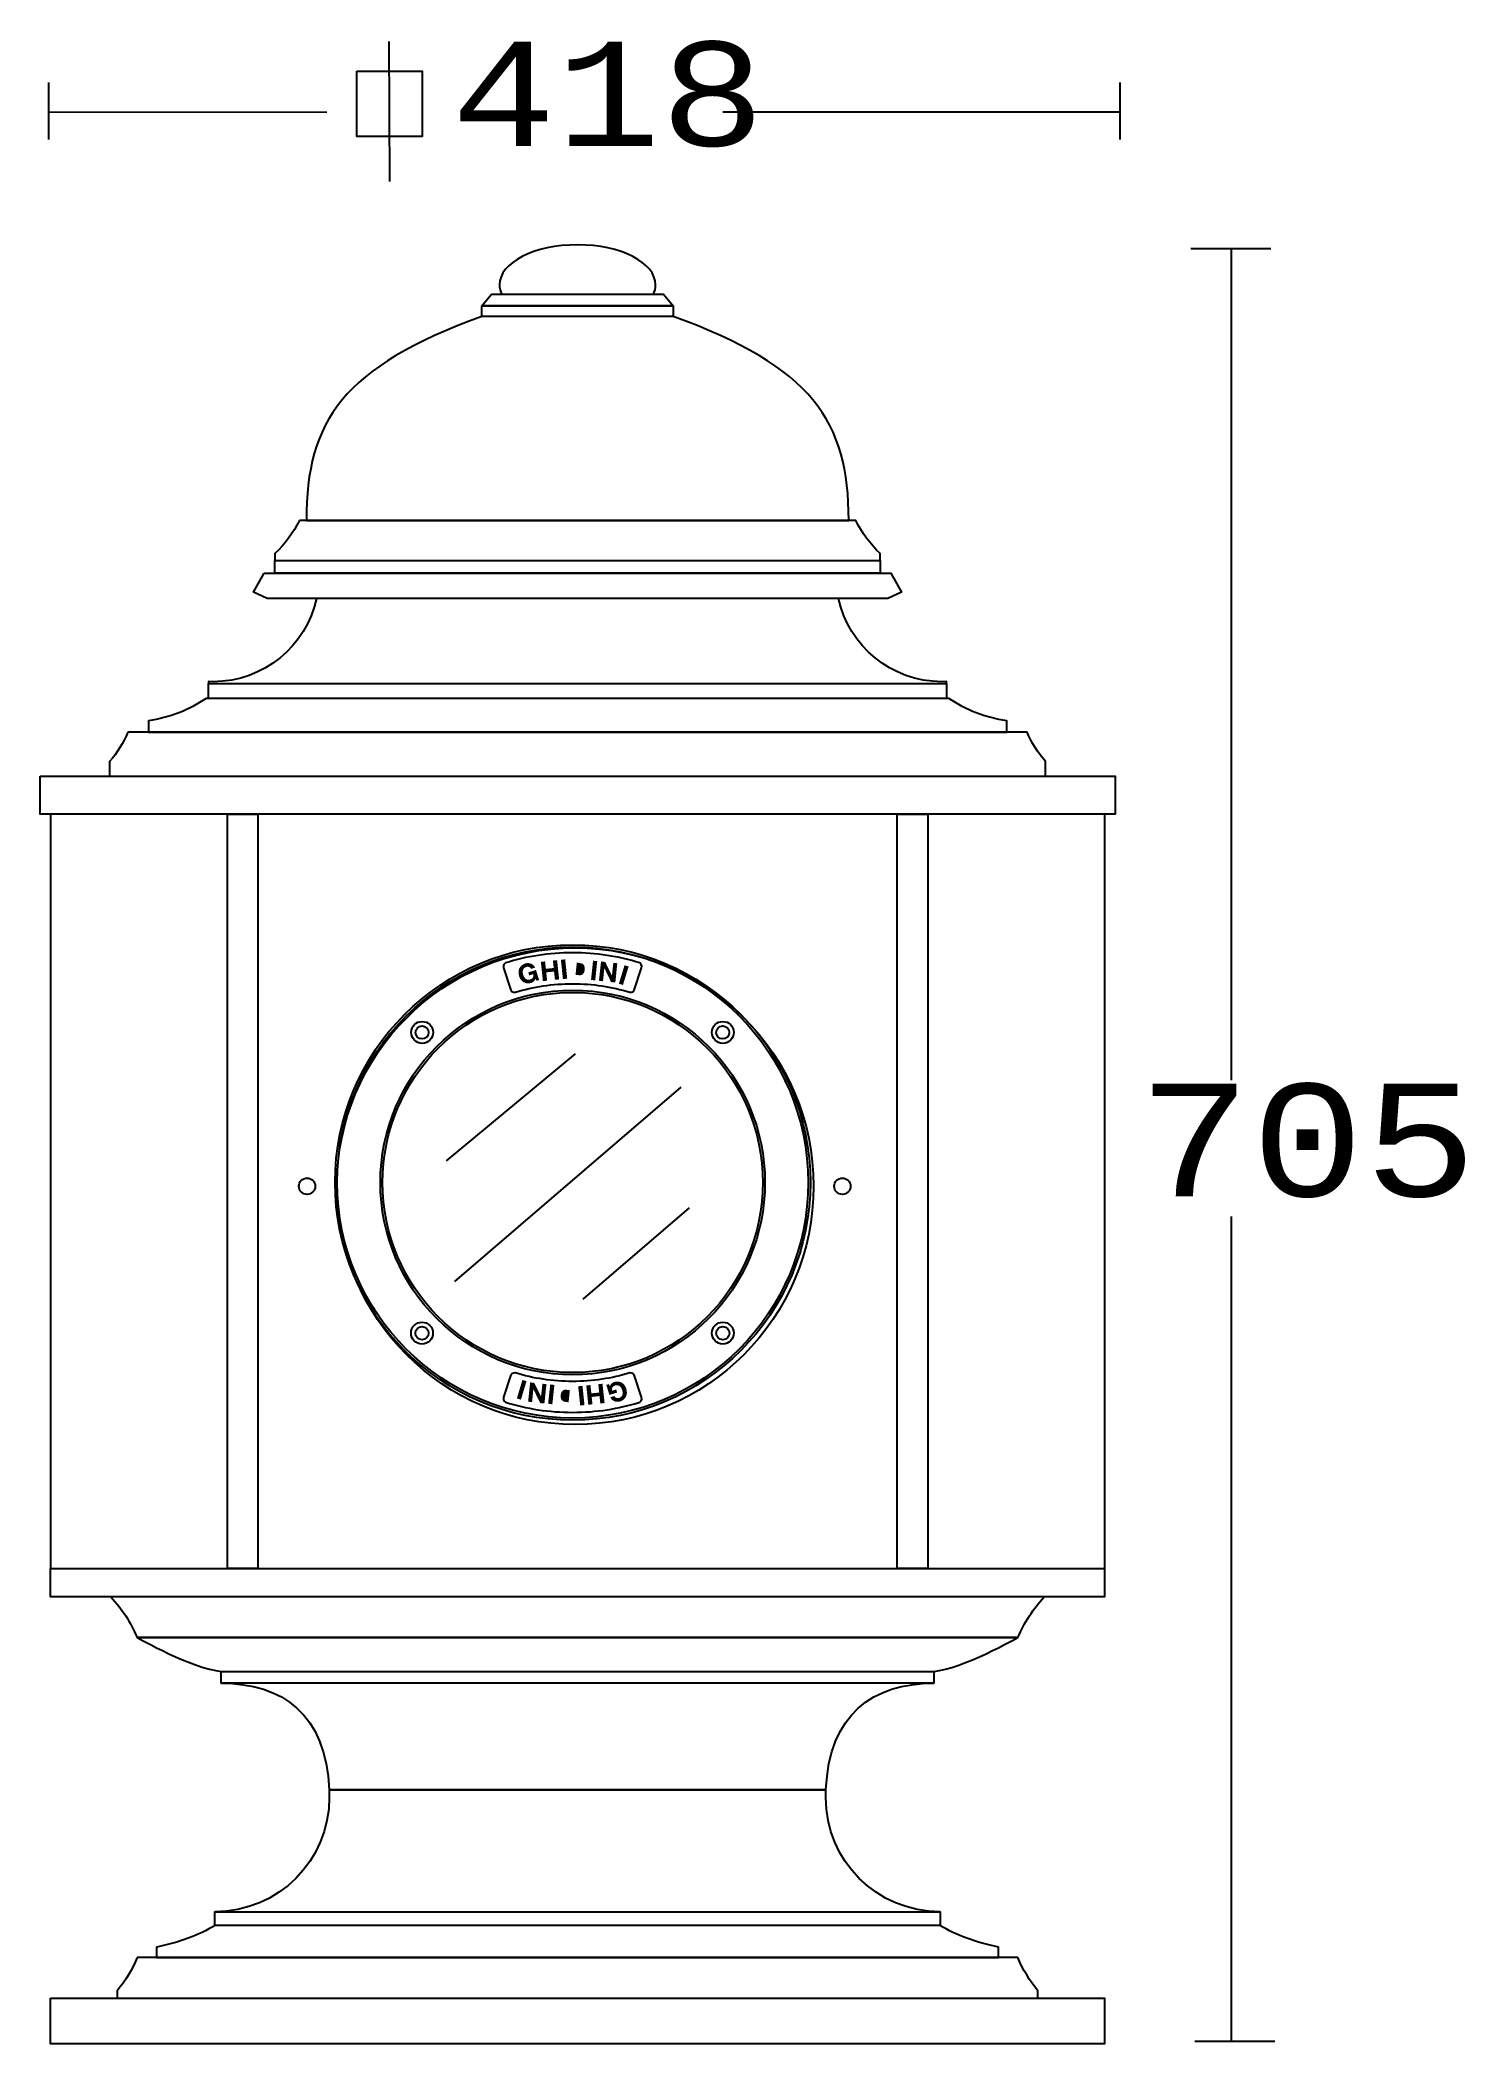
# Model space of a CAD drawing. Extents: x 0 to 177, y 0 to 248.
import ezdxf

# ---------------------------------------------------------------- set-up
doc = ezdxf.new("R2010")
doc.units = 0
doc.layers.add('LIVELLO_1', color=160, linetype='Continuous')
doc.styles.add('STD', font='txt')

# ---------------------------------------------------------------- blocks, each defined once
blk = doc.blocks.new('AI9-BLK1')
at = {"layer": 'LIVELLO_1'}
h = blk.add_hatch(color=7, dxfattribs=at)
h.dxf.hatch_style = 2
h.paths.add_polyline_path([(-22.48, 7.39), (-21.96, 7.45), (-22.06, 8.48), (-21.1, 8.58), (-20.99, 7.55), (-20.47, 7.6), (-20.72, 9.99), (-21.24, 9.94), (-21.14, 9.02), (-22.11, 8.92), (-22.21, 9.84), (-22.73, 9.78)])
h = blk.add_hatch(color=7, dxfattribs=at)
h.dxf.hatch_style = 2
h.paths.add_polyline_path([(-20, 7.64), (-19.47, 7.7), (-19.72, 10.09), (-20.25, 10.03)])
h = blk.add_hatch(color=7, dxfattribs=at)
h.dxf.hatch_style = 2
edge = h.paths.add_edge_path(flags=16)
edge.add_spline(control_points=[(-19.01, 7.79), (-19.01, 7.79), (-17.98, 7.68), (-17.98, 7.68), (-17.25, 7.6), (-16.84, 8.08), (-16.77, 8.77), (-16.69, 9.57), (-17.11, 10), (-17.73, 10.07), (-17.73, 10.07), (-18.76, 10.18), (-18.76, 10.18), (-18.76, 10.18), (-19.01, 7.79), (-19.01, 7.79)], knot_values=[0, 0, 0, 0, 1, 1, 1, 2, 2, 2, 3, 3, 3, 4, 4, 4, 5, 5, 5, 5], degree=3, periodic=0)
edge = h.paths.add_edge_path()
edge.add_spline(control_points=[(-18.28, 9.68), (-18.28, 9.68), (-17.91, 9.64), (-17.91, 9.64), (-17.38, 9.58), (-17.25, 9.26), (-17.3, 8.78), (-17.35, 8.25), (-17.66, 8.09), (-17.97, 8.12), (-17.97, 8.12), (-18.44, 8.17), (-18.44, 8.17), (-18.44, 8.17), (-18.28, 9.68), (-18.28, 9.68)], knot_values=[0, 0, 0, 0, 1, 1, 1, 2, 2, 2, 3, 3, 3, 4, 4, 4, 5, 5, 5, 5], degree=3, periodic=0)
h = blk.add_hatch(color=7, dxfattribs=at)
h.dxf.hatch_style = 2
edge = h.paths.add_edge_path()
edge.add_spline(control_points=[(-23.27, 7.43), (-23.27, 7.43), (-22.95, 7.53), (-22.95, 7.53), (-22.95, 7.53), (-23.33, 8.77), (-23.33, 8.77), (-23.33, 8.77), (-24.29, 8.48), (-24.29, 8.48), (-24.29, 8.48), (-24.18, 8.1), (-24.18, 8.1), (-24.18, 8.1), (-23.67, 8.25), (-23.67, 8.25), (-23.6, 7.93), (-23.73, 7.69), (-24.07, 7.59), (-24.52, 7.45), (-24.81, 7.79), (-24.92, 8.17), (-25.05, 8.57), (-25, 9.01), (-24.54, 9.15), (-24.3, 9.22), (-24.07, 9.14), (-23.93, 8.91), (-23.93, 8.91), (-23.45, 9.06), (-23.45, 9.06), (-23.67, 9.56), (-24.2, 9.72), (-24.67, 9.58), (-25.38, 9.36), (-25.64, 8.7), (-25.43, 8.01), (-25.23, 7.35), (-24.64, 6.95), (-23.93, 7.17), (-23.71, 7.23), (-23.51, 7.39), (-23.4, 7.68), (-23.4, 7.68), (-23.27, 7.43), (-23.27, 7.43)], knot_values=[0, 0, 0, 0, 1, 1, 1, 2, 2, 2, 3, 3, 3, 4, 4, 4, 5, 5, 5, 6, 6, 6, 7, 7, 7, 8, 8, 8, 9, 9, 9, 10, 10, 10, 11, 11, 11, 12, 12, 12, 13, 13, 13, 14, 14, 14, 15, 15, 15, 15], degree=3, periodic=0)
h = blk.add_hatch(color=7, dxfattribs=at)
h.dxf.hatch_style = 2
h.paths.add_polyline_path([(-16.52, 7.54), (-16, 7.48), (-15.75, 9.87), (-16.27, 9.92)])
h = blk.add_hatch(color=7, dxfattribs=at)
h.dxf.hatch_style = 2
h.paths.add_polyline_path([(-15.54, 7.44), (-15.04, 7.38), (-14.87, 8.99), (-14.86, 8.99), (-14.04, 7.28), (-13.51, 7.22), (-13.27, 9.61), (-13.76, 9.66), (-13.93, 8.07), (-13.93, 8.07), (-14.76, 9.77), (-15.28, 9.83)])
h = blk.add_hatch(color=7, dxfattribs=at)
h.dxf.hatch_style = 2
h.paths.add_polyline_path([(-13.07, 7.07), (-12.57, 6.91), (-11.86, 9.21), (-12.37, 9.36)])
h = blk.add_hatch(color=7, dxfattribs=at)
h.dxf.hatch_style = 2
h.paths.add_polyline_path([(-24.51, -42.14), (-25.01, -41.98), (-25.71, -44.28), (-25.2, -44.43)])
h = blk.add_hatch(color=7, dxfattribs=at)
h.dxf.hatch_style = 2
edge = h.paths.add_edge_path()
edge.add_spline(control_points=[(-14.31, -42.5), (-14.31, -42.5), (-14.63, -42.6), (-14.63, -42.6), (-14.63, -42.6), (-14.25, -43.84), (-14.25, -43.84), (-14.25, -43.84), (-13.29, -43.55), (-13.29, -43.55), (-13.29, -43.55), (-13.4, -43.17), (-13.4, -43.17), (-13.4, -43.17), (-13.91, -43.32), (-13.91, -43.32), (-13.98, -43), (-13.84, -42.76), (-13.51, -42.66), (-13.06, -42.53), (-12.77, -42.86), (-12.66, -43.24), (-12.53, -43.64), (-12.58, -44.08), (-13.04, -44.22), (-13.28, -44.29), (-13.51, -44.22), (-13.64, -43.98), (-13.64, -43.98), (-14.13, -44.13), (-14.13, -44.13), (-13.91, -44.64), (-13.38, -44.79), (-12.91, -44.65), (-12.2, -44.43), (-11.94, -43.77), (-12.15, -43.09), (-12.35, -42.42), (-12.93, -42.02), (-13.64, -42.24), (-13.87, -42.31), (-14.07, -42.46), (-14.18, -42.75), (-14.18, -42.75), (-14.31, -42.5), (-14.31, -42.5)], knot_values=[0, 0, 0, 0, 1, 1, 1, 2, 2, 2, 3, 3, 3, 4, 4, 4, 5, 5, 5, 6, 6, 6, 7, 7, 7, 8, 8, 8, 9, 9, 9, 10, 10, 10, 11, 11, 11, 12, 12, 12, 13, 13, 13, 14, 14, 14, 15, 15, 15, 15], degree=3, periodic=0)
h = blk.add_hatch(color=7, dxfattribs=at)
h.dxf.hatch_style = 2
h.paths.add_polyline_path([(-22.04, -42.51), (-22.54, -42.46), (-22.71, -44.06), (-22.71, -44.05), (-23.54, -42.35), (-24.06, -42.29), (-24.31, -44.68), (-23.82, -44.74), (-23.66, -43.14), (-23.65, -43.14), (-22.82, -44.85), (-22.29, -44.9)])
h = blk.add_hatch(color=7, dxfattribs=at)
h.dxf.hatch_style = 2
h.paths.add_polyline_path([(-21.06, -42.61), (-21.58, -42.55), (-21.83, -44.94), (-21.31, -45)])
h = blk.add_hatch(color=7, dxfattribs=at)
h.dxf.hatch_style = 2
edge = h.paths.add_edge_path(flags=16)
edge.add_spline(control_points=[(-18.57, -42.86), (-18.57, -42.86), (-19.6, -42.75), (-19.6, -42.75), (-20.33, -42.67), (-20.74, -43.15), (-20.81, -43.85), (-20.89, -44.64), (-20.47, -45.07), (-19.85, -45.14), (-19.85, -45.14), (-18.82, -45.25), (-18.82, -45.25), (-18.82, -45.25), (-18.57, -42.86), (-18.57, -42.86)], knot_values=[0, 0, 0, 0, 1, 1, 1, 2, 2, 2, 3, 3, 3, 4, 4, 4, 5, 5, 5, 5], degree=3, periodic=0)
edge = h.paths.add_edge_path()
edge.add_spline(control_points=[(-19.3, -44.75), (-19.3, -44.75), (-19.67, -44.71), (-19.67, -44.71), (-20.19, -44.66), (-20.33, -44.33), (-20.28, -43.85), (-20.23, -43.32), (-19.91, -43.16), (-19.61, -43.2), (-19.61, -43.2), (-19.14, -43.25), (-19.14, -43.25), (-19.14, -43.25), (-19.3, -44.75), (-19.3, -44.75)], knot_values=[0, 0, 0, 0, 1, 1, 1, 2, 2, 2, 3, 3, 3, 4, 4, 4, 5, 5, 5, 5], degree=3, periodic=0)
h = blk.add_hatch(color=7, dxfattribs=at)
h.dxf.hatch_style = 2
h.paths.add_polyline_path([(-17.58, -42.71), (-18.11, -42.77), (-17.86, -45.16), (-17.33, -45.1)])
h = blk.add_hatch(color=7, dxfattribs=at)
h.dxf.hatch_style = 2
h.paths.add_polyline_path([(-15.1, -42.46), (-15.62, -42.52), (-15.51, -43.55), (-16.48, -43.65), (-16.59, -42.62), (-17.11, -42.68), (-16.86, -45.06), (-16.34, -45.01), (-16.44, -44.09), (-15.47, -43.99), (-15.37, -44.91), (-14.84, -44.85)])
at = {"layer": 'LIVELLO_1', "color": 7}
for p, q in [((-41.54, 123.73), (-41.48, 106.42)), ((-83.67, 111.58), (-83.67, 118.64)), ((49, 111.58), (49, 118.64)), ((-83.67, 115.04), (-49.24, 115)), ((-0.2, 115.04), (49, 115.04)), ((67.65, 98.08), (57.74, 98.08)), ((62.78, -4.85), (62.78, 98.05)), ((-83.45, 28.07), (-83.45, -65.35)), ((47.07, 28.07), (47.07, -65.35)), ((-34.42, -14.86), (-18.45, -1.59)), ((-33.37, -29.79), (-5.37, -5.73)), ((-17.51, -31.98), (-4.33, -20.66)), ((62.78, -123.89), (62.78, -21.75)), ((68.17, -123.89), (58.26, -123.89))]:
    blk.add_line(p, q, dxfattribs=at)
for points in [[(-45.52, 120.06), (-37.42, 120.06), (-37.42, 111.97), (-45.52, 111.97)], [(-28.84, 92.43), (-7.54, 92.43), (-6.35, 91), (-30.03, 91)], [(-30.03, 91), (-6.35, 91), (-6.35, 89.7), (-30.03, 89.7)], [(-57, 57.92), (20.62, 57.92), (21.92, 55.55), (20.23, 54.77), (-56.61, 54.77), (-58.3, 55.55)], [(-55.67, 59.48), (19.29, 59.48), (19.29, 57.92), (-55.67, 57.92)], [(-63.89, 44.24), (27.51, 44.24), (27.51, 42.39), (-63.89, 42.39)], [(-84.74, 32.77), (48.37, 32.77), (48.37, 28.07), (-84.74, 28.07)], [(-61.55, 28.07), (-57.78, 28.07), (-57.78, -65.35), (-61.55, -65.35)], [(21.4, 28.07), (25.17, 28.07), (25.17, -65.35), (21.4, -65.35)], [(-83.45, -65.35), (47.07, -65.35), (47.07, -68.85), (-83.45, -68.85)], [(-62.31, -78.07), (25.93, -78.07), (25.93, -79.54), (-62.31, -79.54)], [(-63.09, -107.84), (26.7, -107.84), (26.7, -109.52), (-63.09, -109.52)], [(-83.45, -118.54), (47.07, -118.54), (47.07, -124.2), (-83.45, -124.2)]]:
    blk.add_lwpolyline(points, close=True, dxfattribs=at)
for centre, radius in [((-18.79, -17.54), 29.43), ((-18.48, -18), 29.51), ((-18.79, -17.54), 29.16), ((-18.79, -17.54), 23.81), ((-18.79, -17.54), 23.54), ((-37.43, 1.04), 1.36), ((-37.44, 1.04), 0.812), ((-0.2, 1.04), 1.36), ((-0.21, 1.04), 0.812), ((-51.68, -18), 1.01), ((14.61, -18), 1.01), ((-37.45, -36.19), 1.36), ((-37.45, -36.19), 0.813), ((-0.2, -36.19), 1.36), ((-0.2, -36.19), 0.813)]:
    blk.add_circle(centre, radius, dxfattribs=at)
for points, knots in [([(-27.86, 93.6), (-27.86, 96.34), (-23.53, 98.56), (-18.19, 98.56), (-12.85, 98.56), (-8.53, 96.34), (-8.53, 93.6), (-8.53, 93.2), (-8.62, 92.8), (-8.8, 92.43), (-8.8, 92.43), (-27.58, 92.43), (-27.58, 92.43), (-27.76, 92.8), (-27.86, 93.2), (-27.86, 93.6)], [0, 0, 0, 0, 1, 1, 1, 2, 2, 2, 3, 3, 3, 4, 4, 4, 5, 5, 5, 5]), ([(-51.77, 64.42), (-51.77, 76.8), (-47.22, 83.43), (-30.03, 89.7), (-30.03, 89.7), (-6.35, 89.7), (-6.35, 89.7), (10.84, 83.43), (15.39, 76.8), (15.39, 64.42), (15.39, 64.42), (-51.77, 64.42), (-51.77, 64.42)], [0, 0, 0, 0, 1, 1, 1, 2, 2, 2, 3, 3, 3, 4, 4, 4, 4]), ([(-52.63, 64.42), (-52.63, 64.42), (16.25, 64.42), (16.25, 64.42), (17.02, 62.88), (18.05, 61.49), (19.29, 60.32), (19.29, 60.32), (19.29, 59.48), (19.29, 59.48), (19.29, 59.48), (-55.67, 59.48), (-55.67, 59.48), (-55.67, 59.48), (-55.67, 60.32), (-55.67, 60.32), (-54.43, 61.49), (-53.4, 62.88), (-52.63, 64.42)], [0, 0, 0, 0, 1, 1, 1, 2, 2, 2, 3, 3, 3, 4, 4, 4, 5, 5, 5, 6, 6, 6, 6]), ([(-50.51, 54.77), (-50.51, 54.77), (14.13, 54.77), (14.13, 54.77), (15.41, 48.88), (20.65, 44.47), (26.92, 44.47), (26.92, 44.47), (27.51, 44.48), (27.51, 44.48), (27.51, 44.48), (27.51, 44.24), (27.51, 44.24), (27.51, 44.24), (-63.89, 44.24), (-63.89, 44.24), (-63.89, 44.24), (-63.89, 44.48), (-63.89, 44.48), (-63.89, 44.48), (-63.3, 44.47), (-63.3, 44.47), (-57.03, 44.47), (-51.79, 48.88), (-50.51, 54.77)], [0, 0, 0, 0, 1, 1, 1, 2, 2, 2, 3, 3, 3, 4, 4, 4, 5, 5, 5, 6, 6, 6, 7, 7, 7, 8, 8, 8, 8]), ([(-64.18, 42.39), (-64.18, 42.39), (27.8, 42.39), (27.8, 42.39), (29.9, 40.97), (32.33, 40), (34.95, 39.62), (34.95, 39.62), (34.95, 38.23), (34.95, 38.23), (34.95, 38.23), (-71.33, 38.23), (-71.33, 38.23), (-71.33, 38.23), (-71.33, 39.62), (-71.33, 39.62), (-68.71, 40), (-66.28, 40.97), (-64.18, 42.39)], [0, 0, 0, 0, 1, 1, 1, 2, 2, 2, 3, 3, 3, 4, 4, 4, 5, 5, 5, 6, 6, 6, 6]), ([(-73.88, 38.23), (-73.88, 38.23), (37.5, 38.23), (37.5, 38.23), (38.04, 36.89), (38.81, 35.66), (39.76, 34.6), (39.76, 34.6), (39.76, 32.77), (39.76, 32.77), (39.76, 32.77), (-76.13, 32.77), (-76.13, 32.77), (-76.13, 32.77), (-76.13, 34.6), (-76.13, 34.6), (-75.19, 35.66), (-74.41, 36.89), (-73.88, 38.23)], [0, 0, 0, 0, 1, 1, 1, 2, 2, 2, 3, 3, 3, 4, 4, 4, 5, 5, 5, 6, 6, 6, 6]), ([(-18.8, 7.07), (-21.27, 7.07), (-23.65, 6.7), (-25.89, 6.02), (-26.28, 5.97), (-26.43, 6.26), (-26.43, 6.26), (-26.43, 6.26), (-27.34, 9.03), (-27.34, 9.03), (-27.34, 9.03), (-27.49, 9.45), (-27.13, 9.65), (-24.5, 10.46), (-21.7, 10.9), (-18.8, 10.9), (-15.9, 10.9), (-13.11, 10.46), (-10.48, 9.65), (-10.11, 9.45), (-10.27, 9.03), (-10.27, 9.03), (-10.27, 9.03), (-11.18, 6.26), (-11.18, 6.26), (-11.18, 6.26), (-11.32, 5.97), (-11.72, 6.02), (-13.96, 6.7), (-16.34, 7.07), (-18.8, 7.07)], [0, 0, 0, 0, 1, 1, 1, 2, 2, 2, 3, 3, 3, 4, 4, 4, 5, 5, 5, 6, 6, 6, 7, 7, 7, 8, 8, 8, 9, 9, 9, 10, 10, 10, 10]), ([(-18.8, -42.17), (-16.34, -42.17), (-13.96, -41.8), (-11.72, -41.12), (-11.32, -41.07), (-11.18, -41.36), (-11.18, -41.36), (-11.18, -41.36), (-10.27, -44.13), (-10.27, -44.13), (-10.27, -44.13), (-10.11, -44.55), (-10.48, -44.75), (-13.11, -45.56), (-15.9, -46), (-18.8, -46), (-21.7, -46), (-24.5, -45.56), (-27.13, -44.75), (-27.49, -44.55), (-27.34, -44.13), (-27.34, -44.13), (-27.34, -44.13), (-26.43, -41.36), (-26.43, -41.36), (-26.43, -41.36), (-26.28, -41.07), (-25.89, -41.12), (-23.65, -41.8), (-21.27, -42.17), (-18.8, -42.17)], [0, 0, 0, 0, 1, 1, 1, 2, 2, 2, 3, 3, 3, 4, 4, 4, 5, 5, 5, 6, 6, 6, 7, 7, 7, 8, 8, 8, 9, 9, 9, 10, 10, 10, 10]), ([(-75.98, -68.85), (-75.98, -68.85), (39.6, -68.85), (39.6, -68.85), (38.24, -70.31), (37.13, -72.01), (36.33, -73.88), (36.33, -73.88), (-72.72, -73.88), (-72.72, -73.88), (-73.51, -72.01), (-74.62, -70.31), (-75.98, -68.85)], [0, 0, 0, 0, 1, 1, 1, 2, 2, 2, 3, 3, 3, 4, 4, 4, 4]), ([(-72.72, -73.88), (-72.72, -73.88), (36.33, -73.88), (36.33, -73.88), (36.33, -73.88), (29.37, -77.82), (25.93, -78.07), (25.93, -78.07), (-62.31, -78.07), (-62.31, -78.07), (-65.76, -77.82), (-72.72, -73.88), (-72.72, -73.88)], [0, 0, 0, 0, 1, 1, 1, 2, 2, 2, 3, 3, 3, 4, 4, 4, 4]), ([(-48.95, -92.75), (-49.34, -83.36), (-54.74, -79.54), (-62.31, -79.54), (-62.31, -79.54), (25.93, -79.54), (25.93, -79.54), (18.36, -79.54), (12.96, -83.36), (12.57, -92.75), (12.57, -92.75), (-48.95, -92.75), (-48.95, -92.75)], [0, 0, 0, 0, 1, 1, 1, 2, 2, 2, 3, 3, 3, 4, 4, 4, 4]), ([(-48.95, -92.75), (-48.95, -92.75), (12.57, -92.75), (12.57, -92.75), (12.57, -92.75), (12.55, -93.69), (12.55, -93.69), (12.55, -101.51), (18.89, -107.84), (26.7, -107.84), (26.7, -107.84), (-63.09, -107.84), (-63.09, -107.84), (-55.27, -107.84), (-48.93, -101.51), (-48.93, -93.69), (-48.93, -93.69), (-48.95, -92.75), (-48.95, -92.75)], [0, 0, 0, 0, 1, 1, 1, 2, 2, 2, 3, 3, 3, 4, 4, 4, 5, 5, 5, 6, 6, 6, 6]), ([(-63.05, -109.52), (-63.05, -109.52), (26.67, -109.52), (26.67, -109.52), (28.7, -110.75), (31.18, -111.67), (33.94, -112.2), (33.94, -112.2), (33.94, -113.51), (33.94, -113.51), (33.94, -113.51), (-70.32, -113.51), (-70.32, -113.51), (-70.32, -113.51), (-70.32, -112.2), (-70.32, -112.2), (-67.56, -111.67), (-65.09, -110.75), (-63.05, -109.52)], [0, 0, 0, 0, 1, 1, 1, 2, 2, 2, 3, 3, 3, 4, 4, 4, 5, 5, 5, 6, 6, 6, 6]), ([(-72.71, -113.51), (-72.71, -113.51), (36.33, -113.51), (36.33, -113.51), (36.96, -115), (37.8, -116.38), (38.82, -117.61), (38.82, -117.61), (38.82, -118.54), (38.82, -118.54), (38.82, -118.54), (-75.2, -118.54), (-75.2, -118.54), (-75.2, -118.54), (-75.2, -117.61), (-75.2, -117.61), (-74.18, -116.38), (-73.34, -115), (-72.71, -113.51)], [0, 0, 0, 0, 1, 1, 1, 2, 2, 2, 3, 3, 3, 4, 4, 4, 5, 5, 5, 6, 6, 6, 6])]:
    blk.add_open_spline(points, degree=3, knots=knots, dxfattribs=at)
at = {"layer": 'LIVELLO_1', "color": 7, "attachment_point": 1, "style": 'STD'}
for s, insert, char_height in [('\\fCourier|b0|i0;\\H12.9013;\\W1.00;\\C7;418', (-33.79, 123.71), 12.9013), ('\\fCourier|b0|i0;\\H13.9453;\\W1.00;\\C7;705', (51.25, -5.32), 13.9453)]:
    blk.add_mtext(s, dxfattribs=dict(at, insert=insert, char_height=char_height))

msp = doc.modelspace()

# ---------------------------------------------------------------- block references
at = {"layer": 'LIVELLO_1', "color": 7}
msp.add_blockref('AI9-BLK1', (84.981721, 124.437452), dxfattribs=at)

doc.saveas('drawing.dxf')
